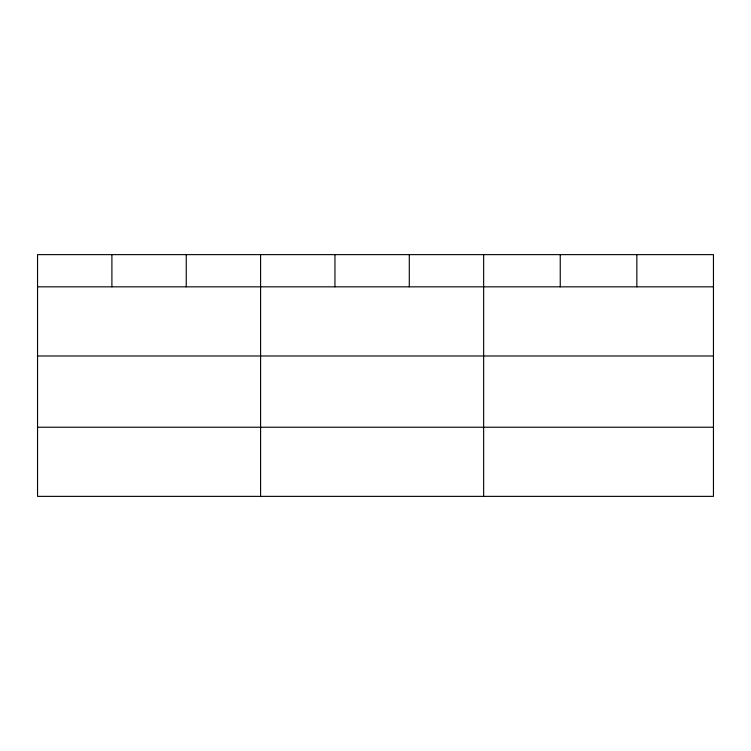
<?xml version="1.0" encoding="UTF-8"?>
<svg xmlns="http://www.w3.org/2000/svg" width="751" height="751" viewBox="0 0 751 751"><rect width="100%" height="100%" fill="white"/><g stroke="black" fill="none" stroke-linecap="round" stroke-linejoin="round"><path stroke-width="1.13" d="M713.45 355.983L713.45 254.627L37.55 254.627L37.55 496.373L713.45 496.373L713.45 355.983L37.55 355.983M37.55 286.835L713.45 286.835M37.55 427.225L713.45 427.225M636.848 254.627L636.848 286.835M560.246 254.627L560.246 286.835M483.644 254.627L483.644 496.373M409.295 254.627L409.295 286.835M334.946 254.627L334.946 286.835M260.597 254.627L260.597 496.373M186.248 254.627L186.248 286.835M111.899 254.627L111.899 286.835"/></g></svg>
